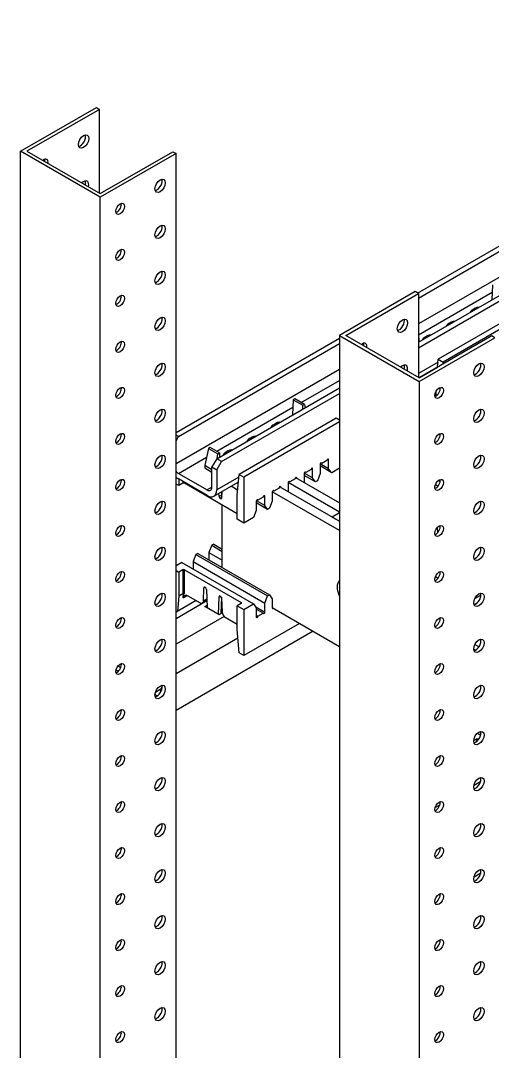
# Model space of a CAD drawing. Header units: millimetres. Extents: x -116965 to 323937, y 291661 to 566926.
# Drawn here: x -24985.9 to -24866.4, y 303472.7 to 303734 of the extents above; entities that cross this region are included whole.
import ezdxf

# ---------------------------------------------------------------- set-up
doc = ezdxf.new("R2010")
doc.units = ezdxf.units.MM
doc.layers.add('ALPHA', color=255, linetype='Continuous')

msp = doc.modelspace()

# ---------------------------------------------------------------- linework, layer by layer
at = {"layer": 'ALPHA'}
for p, q in [((-24885.308149, 303664.963894), (-24765.706088, 303734.016177)), ((-24885.106118, 303663.680828), (-24764.493905, 303733.316323)), ((-24885.106118, 303652.483161), (-24754.79644, 303727.717489)), ((-24763.281722, 303727.484204), (-24885.106118, 303657.148856)), ((-24885.106118, 303651.083453), (-24753.584257, 303727.017635)), ((-24985.919342, 303700.889744), (-24966.726444, 303711.970769)), ((-24965.918322, 303711.5042), (-24984.303098, 303700.889744)), ((-24966.726444, 303711.970769), (-24965.918322, 303711.5042)), ((-24965.918322, 303690.275289), (-24965.918322, 303711.5042)), ((-24985.919342, 303234.320269), (-24985.919342, 303700.889744)), ((-24965.716292, 303689.225507), (-24985.919342, 303700.889744)), ((-24984.303098, 303700.889744), (-24965.716292, 303690.158646)), ((-24965.716292, 303690.158646), (-24947.331515, 303700.773102)), ((-24946.523393, 303700.306532), (-24965.716292, 303689.225507)), ((-24947.331515, 303700.773102), (-24946.523393, 303700.306532)), ((-24946.523393, 303233.737057), (-24946.523393, 303700.306532)), ((-24965.716292, 303222.656032), (-24965.716292, 303689.225507)), ((-24866.317281, 303667.063457), (-24866.464212, 303663.246071)), ((-24885.914241, 303665.313822), (-24905.107139, 303654.232797)), ((-24903.490895, 303654.232797), (-24885.106118, 303664.847252)), ((-24885.106118, 303664.847252), (-24885.914241, 303665.313822)), ((-24885.106118, 303654.349439), (-24866.390747, 303665.154764)), ((-24885.106118, 303664.847252), (-24885.106118, 303643.618341)), ((-24855.407634, 303662.397762), (-24880.055356, 303648.167393)), ((-24854.195451, 303661.697908), (-24878.843173, 303647.467539)), ((-24870.721546, 303661.091368), (-24871.327638, 303660.741441)), ((-24876.782462, 303657.592097), (-24877.388553, 303657.24217)), ((-24946.523393, 303629.621257), (-24905.107139, 303653.532942)), ((-24905.107139, 303654.232797), (-24884.904088, 303642.56856)), ((-24905.107139, 303654.232797), (-24905.107139, 303187.663322)), ((-24884.904088, 303643.501699), (-24903.490895, 303654.232797)), ((-24885.022386, 303653.601242), (-24885.106118, 303653.649585)), ((-24885.106118, 303653.552899), (-24885.022386, 303653.601242)), ((-24885.022386, 303653.601242), (-24884.973085, 303652.559968)), ((-24866.519312, 303654.116154), (-24884.904088, 303643.501699)), ((-24884.904088, 303642.56856), (-24865.71119, 303653.649585)), ((-24882.843377, 303654.092826), (-24883.449468, 303653.742899)), ((-24865.71119, 303653.649585), (-24866.519312, 303654.116154)), ((-24945.917302, 303628.571475), (-24905.107139, 303652.133234)), ((-24880.245181, 303646.19152), (-24880.055356, 303648.167393)), ((-24880.055356, 303648.167393), (-24878.843173, 303647.467539)), ((-24905.107139, 303645.601261), (-24946.523393, 303621.689576)), ((-24880.12654, 303647.426441), (-24885.106118, 303644.55148)), ((-24884.910035, 303643.505132), (-24880.244483, 303646.19879)), ((-24878.843173, 303647.467539), (-24878.843173, 303647.00097)), ((-24914.804603, 303637.203011), (-24905.107139, 303642.801844)), ((-24884.5541, 303643.710632), (-24884.553784, 303643.703947)), ((-24884.407834, 303643.795078), (-24884.40805, 303643.788087)), ((-24882.075661, 303645.134692), (-24882.081608, 303645.138125)), ((-24936.219837, 303622.972642), (-24905.107139, 303640.935567)), ((-24884.904088, 303642.56856), (-24884.904088, 303175.999085)), ((-24880.564473, 303638.920307), (-24880.564473, 303640.197237)), ((-24935.007654, 303622.272788), (-24905.107139, 303639.535858)), ((-24916.824908, 303637.902865), (-24916.97184, 303634.085478)), ((-24916.420847, 303638.13615), (-24916.824908, 303637.902865)), ((-24916.824908, 303637.902865), (-24914.400542, 303636.503157)), ((-24913.996481, 303636.736441), (-24916.420847, 303638.13615)), ((-24936.219837, 303624.83892), (-24916.898374, 303635.994172)), ((-24914.400542, 303636.503157), (-24913.996481, 303636.736441)), ((-24914.366871, 303635.589458), (-24914.400542, 303636.503157)), ((-24913.996481, 303636.736441), (-24913.776195, 303635.930485)), ((-24905.915261, 303633.23717), (-24930.562983, 303619.006801)), ((-24905.107139, 303632.304031), (-24929.3508, 303618.306947)), ((-24905.107139, 303632.770601), (-24905.915261, 303633.23717)), ((-24905.107139, 303633.003885), (-24905.309169, 303632.887243)), ((-24921.229173, 303631.930776), (-24921.835265, 303631.580849)), ((-24945.917302, 303628.571475), (-24946.523393, 303628.921403)), ((-24946.523393, 303627.521694), (-24945.917302, 303628.571475)), ((-24927.290089, 303628.431505), (-24927.89618, 303628.081578)), ((-24938.317423, 303625.583392), (-24939.24347, 303621.31238)), ((-24937.913362, 303625.816676), (-24938.317423, 303625.583392)), ((-24938.317423, 303625.583392), (-24935.934074, 303624.207365)), ((-24935.530013, 303624.44065), (-24937.913362, 303625.816676)), ((-24935.934074, 303624.207365), (-24935.530013, 303624.44065)), ((-24935.530013, 303624.44065), (-24935.480713, 303623.399376)), ((-24933.351004, 303624.932234), (-24933.957096, 303624.582306)), ((-24945.917302, 303619.240086), (-24938.802092, 303623.348054)), ((-24936.219837, 303622.972642), (-24937.43202, 303620.873079)), ((-24935.007654, 303622.272788), (-24936.219837, 303622.972642)), ((-24936.219837, 303620.173225), (-24935.007654, 303622.272788)), ((-24936.096128, 303623.044065), (-24935.934074, 303624.207365)), ((-24909.612419, 303621.771225), (-24909.81445, 303621.887868)), ((-24908.279018, 303622.541065), (-24909.612419, 303621.771225)), ((-24907.874957, 303622.77435), (-24908.076987, 303622.890992)), ((-24907.874957, 303620.441502), (-24907.874957, 303622.77435)), ((-24945.917302, 303619.240086), (-24938.644203, 303615.040961)), ((-24939.24347, 303621.31238), (-24939.264782, 303620.62483)), ((-24939.264782, 303620.62483), (-24937.43202, 303619.566685)), ((-24939.24347, 303621.31238), (-24937.43202, 303620.266539)), ((-24937.43202, 303620.873079), (-24936.219837, 303620.173225)), ((-24937.43202, 303615.740815), (-24937.43202, 303620.873079)), ((-24936.219837, 303620.173225), (-24936.219837, 303615.040961)), ((-24914.05709, 303619.205093), (-24914.05709, 303616.942231)), ((-24911.915567, 303618.108655), (-24914.03249, 303619.330861)), ((-24913.653029, 303619.438378), (-24913.85506, 303619.55502)), ((-24912.319628, 303620.208218), (-24913.653029, 303619.438378)), ((-24911.915567, 303620.441502), (-24912.117598, 303620.558145)), ((-24911.915567, 303618.108655), (-24911.915567, 303620.441502)), ((-24910.01648, 303619.205093), (-24910.716334, 303617.401324)), ((-24910.01648, 303621.537941), (-24910.01648, 303619.205093)), ((-24907.233424, 303619.528826), (-24910.01648, 303621.135624)), ((-24907.201317, 303619.499047), (-24910.01648, 303621.124382)), ((-24907.874957, 303620.441502), (-24909.99188, 303621.663708)), ((-24907.233424, 303619.528826), (-24907.874957, 303620.441502)), ((-24907.05846, 303619.513198), (-24905.107139, 303620.639794)), ((-24945.812246, 303616.14673), (-24946.523393, 303616.557311)), ((-24938.644203, 303613.641252), (-24945.917302, 303617.840378)), ((-24945.812246, 303617.779724), (-24945.812246, 303616.14673)), ((-24944.802093, 303616.729942), (-24945.812246, 303616.14673)), ((-24944.802093, 303617.196512), (-24944.802093, 303616.729942)), ((-24944.398032, 303616.729942), (-24944.398032, 303616.963227)), ((-24931.0721, 303609.036212), (-24944.398032, 303616.729942)), ((-24936.929918, 303613.471439), (-24930.75211, 303617.038198)), ((-24930.634168, 303618.265849), (-24936.219837, 303615.040961)), ((-24931.072605, 303613.702198), (-24930.562983, 303619.006801)), ((-24930.562983, 303619.006801), (-24929.3508, 303618.306947)), ((-24929.3508, 303618.306947), (-24929.3508, 303606.64271)), ((-24918.097701, 303616.872246), (-24918.097701, 303614.609384)), ((-24905.107139, 303609.442127), (-24918.09051, 303616.93808)), ((-24917.69364, 303617.105531), (-24917.89567, 303617.222173)), ((-24916.360238, 303617.87537), (-24917.69364, 303617.105531)), ((-24916.211627, 303618.186153), (-24905.107139, 303611.774974)), ((-24915.956177, 303618.108655), (-24916.158208, 303618.225297)), ((-24915.956177, 303618.03867), (-24915.956177, 303618.108655)), ((-24911.215713, 303617.113008), (-24914.05709, 303618.753478)), ((-24911.215713, 303617.113008), (-24911.915567, 303618.108655)), ((-24910.716334, 303617.401324), (-24911.215713, 303617.113008)), ((-24880.067316, 303617.435745), (-24879.591675, 303617.161134)), ((-24937.43202, 303615.740815), (-24938.644203, 303615.040961)), ((-24935.629823, 303613.397612), (-24935.667819, 303614.200112)), ((-24935.061727, 303614.550039), (-24935.023732, 303613.747539)), ((-24935.041721, 303614.12749), (-24934.932999, 303614.06472)), ((-24934.915462, 303614.634486), (-24934.965116, 303613.021269)), ((-24930.951877, 303615.032204), (-24932.589235, 303615.977533)), ((-24930.944416, 303615.036512), (-24930.951877, 303615.032204)), ((-24922.138311, 303614.539399), (-24922.138311, 303612.206551)), ((-24905.107139, 303604.776432), (-24922.131121, 303614.605233)), ((-24921.73425, 303614.772683), (-24921.93628, 303614.889326)), ((-24920.400848, 303615.542523), (-24921.73425, 303614.772683)), ((-24920.252237, 303615.853306), (-24905.107139, 303607.10928)), ((-24919.996787, 303615.775808), (-24920.198818, 303615.89245)), ((-24919.996787, 303615.705822), (-24919.996787, 303615.775808)), ((-24880.799859, 303616.403939), (-24880.118974, 303616.01083)), ((-24935.023732, 303613.747539), (-24935.629823, 303613.397612)), ((-24935.327255, 303612.892635), (-24934.962595, 303613.103172)), ((-24935.267977, 303612.858411), (-24935.327255, 303612.892635)), ((-24934.96474, 303613.033485), (-24935.267977, 303612.858411)), ((-24931.0721, 303613.701906), (-24931.072605, 303613.702198)), ((-24931.0721, 303607.636503), (-24931.0721, 303613.701906)), ((-24926.178921, 303612.206551), (-24926.178921, 303609.873704)), ((-24923.337543, 303610.114465), (-24926.178921, 303611.754936)), ((-24924.037398, 303611.110113), (-24926.15432, 303612.332319)), ((-24925.77486, 303612.439836), (-24925.97689, 303612.556478)), ((-24924.441459, 303613.209676), (-24925.77486, 303612.439836)), ((-24924.037398, 303613.44296), (-24924.239428, 303613.559603)), ((-24924.037398, 303611.110113), (-24924.037398, 303613.44296)), ((-24922.138311, 303612.206551), (-24922.838165, 303610.402782)), ((-24934.805624, 303595.383432), (-24934.805624, 303611.191763)), ((-24926.178921, 303609.873704), (-24926.878775, 303608.069934)), ((-24923.337543, 303610.114465), (-24924.037398, 303611.110113)), ((-24922.838165, 303610.402782), (-24923.337543, 303610.114465)), ((-24905.107139, 303609.208842), (-24906.925413, 303608.159061)), ((-24929.3508, 303606.64271), (-24931.0721, 303607.636503)), ((-24926.878775, 303608.069934), (-24929.3508, 303606.64271)), ((-24906.925413, 303608.159061), (-24905.107139, 303607.10928)), ((-24880.173896, 303604.280906), (-24880.285144, 303605.567335)), ((-24937.479679, 303601.016361), (-24938.179533, 303599.212591)), ((-24936.980301, 303601.304677), (-24937.479679, 303601.016361)), ((-24937.479679, 303601.016361), (-24934.805624, 303599.472494)), ((-24936.980301, 303601.304677), (-24934.805624, 303600.049127)), ((-24941.520289, 303598.683513), (-24942.220143, 303596.879744)), ((-24941.020911, 303598.97183), (-24941.520289, 303598.683513)), ((-24941.520289, 303598.683513), (-24923.337543, 303588.1857)), ((-24941.020911, 303598.97183), (-24922.838165, 303588.474016)), ((-24938.179533, 303599.212591), (-24934.805624, 303597.264664)), ((-24938.179533, 303599.212591), (-24938.179533, 303597.331359)), ((-24945.061521, 303596.638982), (-24946.523393, 303595.79497)), ((-24945.061521, 303596.638982), (-24926.878775, 303586.141169)), ((-24942.220143, 303596.879744), (-24924.037398, 303586.381931)), ((-24942.220143, 303596.879744), (-24942.220143, 303594.998512)), ((-24946.523393, 303594.628546), (-24945.812246, 303594.217965)), ((-24944.802093, 303594.801177), (-24945.812246, 303594.217965)), ((-24945.812246, 303594.217965), (-24945.812246, 303588.152562)), ((-24944.802093, 303594.801177), (-24944.802093, 303588.735774)), ((-24944.398032, 303594.801177), (-24930.061947, 303586.524234)), ((-24944.398032, 303588.735774), (-24944.398032, 303594.801177)), ((-24880.799859, 303593.075465), (-24880.118974, 303592.682356)), ((-24880.799859, 303593.075465), (-24880.118974, 303592.682356)), ((-24945.81174, 303588.15227), (-24946.187834, 303584.23755)), ((-24944.802093, 303588.735774), (-24945.812246, 303588.152562)), ((-24945.812246, 303588.152562), (-24945.81174, 303588.15227)), ((-24944.787306, 303588.743727), (-24945.81174, 303588.15227)), ((-24944.713645, 303587.664594), (-24944.606097, 303588.784052)), ((-24944.713645, 303587.664594), (-24943.63481, 303588.28746)), ((-24943.508103, 303588.221973), (-24940.406146, 303586.431057)), ((-24939.598516, 303586.865345), (-24939.494864, 303590.232908)), ((-24939.494864, 303590.232908), (-24939.202579, 303590.401659)), ((-24939.192002, 303590.395766), (-24939.132724, 303590.361542)), ((-24938.830156, 303589.856564), (-24938.607766, 303585.159477)), ((-24935.762928, 303583.517009), (-24935.624027, 303587.998164)), ((-24935.624027, 303587.998164), (-24935.331818, 303588.166871)), ((-24935.321169, 303588.160939), (-24935.267977, 303588.130229)), ((-24935.032897, 303587.865407), (-24935.162274, 303583.691536)), ((-24924.037398, 303586.381931), (-24923.337543, 303588.1857)), ((-24923.337543, 303588.1857), (-24922.838165, 303588.474016)), ((-24922.838165, 303588.474016), (-24922.138311, 303587.478369)), ((-24870.786898, 303587.498959), (-24869.246724, 303588.388179)), ((-24869.294434, 303588.765652), (-24869.401044, 303588.827203)), ((-24946.523393, 303582.49774), (-24938.695715, 303587.017052)), ((-24941.397357, 303587.003333), (-24946.523393, 303584.043815)), ((-24938.696407, 303587.031657), (-24939.834717, 303586.374453)), ((-24938.712745, 303587.376745), (-24939.598516, 303586.865345)), ((-24939.250295, 303585.530441), (-24938.641959, 303585.881665)), ((-24935.613746, 303583.430879), (-24939.250295, 303585.530441)), ((-24934.893089, 303585.194421), (-24935.111775, 303585.320679)), ((-24934.904779, 303585.587689), (-24935.100005, 303585.700403)), ((-24934.965116, 303587.617657), (-24934.861463, 303584.130406)), ((-24930.061947, 303586.29095), (-24931.0721, 303585.707738)), ((-24931.0721, 303585.707738), (-24929.3508, 303584.713945)), ((-24931.0721, 303579.642335), (-24931.0721, 303585.707738)), ((-24930.061947, 303586.524234), (-24930.061947, 303586.29095)), ((-24929.3508, 303584.713945), (-24926.878775, 303586.141169)), ((-24926.878775, 303586.141169), (-24926.178921, 303585.145522)), ((-24926.344508, 303585.381094), (-24924.037398, 303584.049083)), ((-24924.037398, 303584.049083), (-24924.037398, 303586.381931)), ((-24922.138311, 303587.478369), (-24922.138311, 303585.145522)), ((-24922.138311, 303585.215507), (-24905.107139, 303575.382555)), ((-24871.00129, 303585.975472), (-24870.054846, 303586.521902)), ((-24934.346648, 303582.996014), (-24946.523393, 303575.965767)), ((-24934.829684, 303583.883557), (-24935.613746, 303583.430879)), ((-24934.836295, 303583.915156), (-24935.149733, 303584.09612)), ((-24934.053834, 303582.763548), (-24931.0721, 303581.042043)), ((-24929.3508, 303584.713945), (-24929.3508, 303573.049708)), ((-24926.178921, 303585.145522), (-24926.178921, 303582.812674)), ((-24924.441459, 303583.815799), (-24926.178921, 303584.818923)), ((-24926.178921, 303583.279244), (-24925.77486, 303583.045959)), ((-24925.77486, 303583.045959), (-24924.441459, 303583.815799)), ((-24915.208664, 303581.214674), (-24929.3508, 303573.049708)), ((-24911.774146, 303579.231754), (-24946.523393, 303559.169266)), ((-24946.523393, 303568.500656), (-24930.889633, 303577.526811)), ((-24931.0721, 303579.642918), (-24931.072605, 303579.642626)), ((-24930.562983, 303573.749562), (-24931.072605, 303579.642626)), ((-24931.072605, 303579.642626), (-24931.0721, 303579.642335)), ((-24870.775876, 303575.857163), (-24869.737877, 303575.257874)), ((-24929.3508, 303573.049708), (-24930.562983, 303573.749562)), ((-24870.665161, 303574.393534), (-24871.060774, 303574.621941)), ((-24961.208002, 303570.446846), (-24960.527117, 303570.053736)), ((-24961.655478, 303569.305488), (-24961.741235, 303569.255977)), ((-24961.220569, 303569.054393), (-24961.726733, 303569.346627)), ((-24951.739258, 303563.832953), (-24950.786237, 303564.38318)), ((-24950.279703, 303564.090732), (-24950.786237, 303564.38318)), ((-24951.274727, 303562.845589), (-24951.873585, 303563.19134)), ((-24870.454866, 303551.876785), (-24871.061413, 303551.526595)), ((-24870.454866, 303551.876785), (-24870.454866, 303551.186457)), ((-24870.148018, 303553.387651), (-24869.307923, 303552.902622)), ((-24870.050805, 303551.533477), (-24870.050805, 303551.876785)), ((-24870.050805, 303551.876785), (-24869.855625, 303551.764098)), ((-24871.00129, 303540.251663), (-24869.310432, 303541.22788)), ((-24880.866705, 303534.555863), (-24879.648067, 303535.259444)), ((-24869.310432, 303517.899407), (-24871.00129, 303516.92319))]:
    msp.add_line(p, q, dxfattribs=at)
for centre, major_axis, start_param, end_param in [((-24969.958932, 303703.339234), (0.928571, 1.608333), 2.3561944902, 8.6393797974), ((-24970.767054, 303703.805803), (0.928571, 1.608333), 3.5917893435, 5.8329886172), ((-24980.060458, 303697.507115), (0.771429, 1.336153), 5.2636745788, 7.3026960355), ((-24980.86858, 303697.973685), (0.771429, 1.336153), 5.2636745788, 5.7318997087), ((-24969.958932, 303691.674997), (0.928571, 1.608333), 5.1625856703, 7.403784944), ((-24970.767054, 303692.141566), (0.928571, 1.608333), 5.1625856703, 5.8329886172), ((-24950.564003, 303692.141566), (0.928571, 1.608333), 2.3561944902, 8.6393797974), ((-24951.372125, 303692.608136), (0.928571, 1.608333), 3.926990817, 5.8329886172), ((-24951.372125, 303692.608136), (0.928571, 1.608333), 3.5917893435, 3.926990817), ((-24960.665529, 303686.309448), (0.771429, 1.336153), 2.3561944902, 8.6393797974), ((-24961.473651, 303686.776017), (0.771429, 1.336153), 3.926990817, 5.7318997087), ((-24961.473651, 303686.776017), (0.771429, 1.336153), 3.692878252, 3.926990817), ((-24950.564003, 303680.47733), (0.928571, 1.608333), 2.3561944902, 8.6393797974), ((-24951.372125, 303680.943899), (0.928571, 1.608333), 3.926990817, 5.8329886172), ((-24951.372125, 303680.943899), (0.928571, 1.608333), 3.5917893435, 3.926990817), ((-24960.665529, 303674.645211), (0.771429, 1.336153), 2.3561944902, 8.6393797974), ((-24961.473651, 303675.111781), (0.771429, 1.336153), 3.926990817, 5.7318997087), ((-24961.473651, 303675.111781), (0.771429, 1.336153), 3.692878252, 3.926990817), ((-24950.564003, 303668.813093), (0.928571, 1.608333), 2.3561944902, 8.6393797974), ((-24951.372125, 303669.279662), (0.928571, 1.608333), 3.926990817, 5.8329886172), ((-24951.372125, 303669.279662), (0.928571, 1.608333), 3.5917893435, 3.926990817), ((-24960.665529, 303662.980974), (0.771429, 1.336153), 2.3561944902, 8.6393797974), ((-24961.473651, 303663.447544), (0.771429, 1.336153), 3.926990817, 5.7318997087), ((-24961.473651, 303663.447544), (0.771429, 1.336153), 3.692878252, 3.926990817), ((-24869.549769, 303660.414842), (-1.657143, 0), 4.8150711722, 6.1805031154), ((-24950.564003, 303657.148856), (0.928571, 1.608333), 2.3561944902, 8.6393797974), ((-24951.372125, 303657.615425), (0.928571, 1.608333), 3.926990817, 5.8329886172), ((-24889.146729, 303656.682286), (0.928571, 1.608333), 2.3561944902, 8.6393797974), ((-24889.954851, 303657.148856), (0.928571, 1.608333), 3.5917893435, 5.8329886172), ((-24869.549769, 303659.714988), (-2.514286, 0), 5.4977871438, 6.048268686), ((-24951.372125, 303657.615425), (0.928571, 1.608333), 3.5917893435, 3.926990817), ((-24875.610685, 303656.215717), (-2.514286, 0), 5.4977871438, 6.048268686), ((-24875.610685, 303656.915571), (-1.657143, 0), 4.8150711722, 6.1805031154), ((-24881.6716, 303652.716446), (-2.514286, 0), 5.4977871438, 6.048268686), ((-24881.6716, 303653.4163), (-1.657143, 0), 4.8150711722, 6.1805031154), ((-24960.665529, 303651.316737), (0.771429, 1.336153), 2.3561944902, 8.6393797974), ((-24961.473651, 303651.783307), (0.771429, 1.336153), 3.692878252, 3.926990817), ((-24961.473651, 303651.783307), (0.771429, 1.336153), 3.926990817, 5.7318997087), ((-24899.248254, 303650.850168), (0.771429, 1.336153), 0.7853981634, 1.0195107284), ((-24899.248254, 303650.850168), (0.771429, 1.336153), 5.2636745788, 7.0685834706), ((-24900.056376, 303651.316737), (0.771429, 1.336153), 5.2636745788, 5.7318997087), ((-24950.564003, 303645.484619), (0.928571, 1.608333), 2.3561944902, 8.6393797974), ((-24951.372125, 303645.951188), (0.928571, 1.608333), 3.926990817, 5.8329886172), ((-24889.146729, 303645.018049), (0.928571, 1.608333), 0.7853981634, 1.1205996369), ((-24889.146729, 303645.018049), (0.928571, 1.608333), 5.1625856703, 7.0685834706), ((-24889.954851, 303645.484619), (0.928571, 1.608333), 5.1625856703, 5.8329886172), ((-24869.7518, 303645.484619), (0.928571, 1.608333), 2.3561944902, 8.6393797974), ((-24870.559922, 303645.951188), (0.928571, 1.608333), 3.5917893435, 5.8329886172), ((-24951.372125, 303645.951188), (0.928571, 1.608333), 3.5917893435, 3.926990817), ((-24960.665529, 303639.6525), (0.771429, 1.336153), 2.3561944902, 8.6393797974), ((-24961.473651, 303640.11907), (0.771429, 1.336153), 3.926990817, 5.7318997087), ((-24879.853325, 303639.6525), (0.771429, 1.336153), 2.3561944902, 8.6393797974), ((-24880.661447, 303640.11907), (0.771429, 1.336153), 3.692878252, 5.7318997087), ((-24961.473651, 303640.11907), (0.771429, 1.336153), 3.692878252, 3.926990817), ((-24950.564003, 303633.820382), (0.928571, 1.608333), 2.3561944902, 8.6393797974), ((-24951.372125, 303634.286952), (0.928571, 1.608333), 3.926990817, 5.8329886172), ((-24869.7518, 303633.820382), (0.928571, 1.608333), 2.3561944902, 8.6393797974), ((-24870.559922, 303634.286952), (0.928571, 1.608333), 3.5917893435, 5.8329886172), ((-24951.372125, 303634.286952), (0.928571, 1.608333), 3.5917893435, 3.926990817), ((-24920.057397, 303630.554396), (-2.514286, 0), 5.4977871438, 6.048268686), ((-24920.057397, 303631.25425), (-1.657143, 0), 4.8150711722, 6.1805031154), ((-24960.665529, 303627.988264), (0.771429, 1.336153), 2.3561944902, 8.6393797974), ((-24961.473651, 303628.454833), (0.771429, 1.336153), 3.692878252, 3.926990817), ((-24961.473651, 303628.454833), (0.771429, 1.336153), 3.926990817, 5.7318997087), ((-24926.118312, 303627.055125), (-2.514286, 0), 5.4977871438, 6.048268686), ((-24926.118312, 303627.754979), (-1.657143, 0), 4.8150711722, 6.1805031154), ((-24879.853325, 303627.988264), (0.771429, 1.336153), 2.3561944902, 8.6393797974), ((-24880.661447, 303628.454833), (0.771429, 1.336153), 3.692878252, 5.7318997087), ((-24932.179227, 303623.555854), (-2.514286, 0), 5.4977871438, 6.048268686), ((-24932.179227, 303624.255708), (-1.657143, 0), 4.8150711722, 6.1805031154), ((-24950.564003, 303622.156145), (0.928571, 1.608333), 2.3561944902, 8.6393797974), ((-24951.372125, 303622.622715), (0.928571, 1.608333), 3.926990817, 5.8329886172), ((-24909.81445, 303621.654583), (0.142857, 0.247436), 5.4977871438, 8.6393797974), ((-24908.076987, 303622.657707), (0.142857, 0.247436), 5.4977871438, 8.6393797974), ((-24869.7518, 303622.156145), (0.928571, 1.608333), 2.3561944902, 8.6393797974), ((-24870.559922, 303622.622715), (0.928571, 1.608333), 3.5917893435, 5.8329886172), ((-24951.372125, 303622.622715), (0.928571, 1.608333), 3.5917893435, 3.926990817), ((-24945.917302, 303620.639794), (-0.857143, 1.484615), 1.8325957146, 2.3561944902), ((-24913.85506, 303619.321736), (0.142857, 0.247436), 5.4977871438, 8.6393797974), ((-24912.117598, 303620.32486), (0.142857, 0.247436), 5.4977871438, 8.6393797974), ((-24907.05846, 303619.746483), (0.142857, 0.247436), 2.8797932658, 3.926990817), ((-24960.665529, 303616.324027), (0.771429, 1.336153), 2.3561944902, 8.6393797974), ((-24961.473651, 303616.790596), (0.771429, 1.336153), 3.926990817, 5.7318997087), ((-24945.917302, 303620.639794), (-1.714286, 2.96923), 2.1035142351, 2.3561944902), ((-24944.600063, 303616.6133), (-0.285714, 0), 3.926990817, 5.4977871438), ((-24917.89567, 303616.988888), (0.142857, 0.247436), 5.4977871438, 8.6393797974), ((-24916.158208, 303617.992013), (0.142857, 0.247436), 5.4977871438, 8.6393797974), ((-24879.853325, 303616.324027), (0.771429, 1.336153), 2.3561944902, 8.6393797974), ((-24880.661447, 303616.790596), (0.771429, 1.336153), 3.692878252, 5.7318997087), ((-24961.473651, 303616.790596), (0.771429, 1.336153), 3.692878252, 3.926990817), ((-24938.644203, 303616.440669), (-0.857143, 1.484615), 2.3561944902, 3.926990817), ((-24938.644203, 303616.440669), (-1.714286, 2.96923), 2.3561944902, 3.926990817), ((-24930.951877, 303616.431912), (-0.857143, 1.484615), 2.3561944902, 2.3617043931), ((-24921.93628, 303614.656041), (0.142857, 0.247436), 5.4977871438, 8.6393797974), ((-24920.198818, 303615.659165), (0.142857, 0.247436), 5.4977871438, 8.6393797974), ((-24950.564003, 303610.491908), (0.928571, 1.608333), 2.3561944902, 8.6393797974), ((-24951.372125, 303610.958478), (0.928571, 1.608333), 3.926990817, 5.8329886172), ((-24935.327255, 303613.242562), (-0.214286, 0.371154), 0.8415466072, 2.3561944902), ((-24935.267977, 303613.208338), (-0.214286, 0.371154), 2.3561944902, 3.8920842319), ((-24934.721164, 303613.592489), (-0.214286, 0.371154), 0.8415466072, 1.4978383998), ((-24925.97689, 303612.323194), (0.142857, 0.247436), 5.4977871438, 8.6393797974), ((-24924.239428, 303613.326318), (0.142857, 0.247436), 5.4977871438, 8.6393797974), ((-24869.7518, 303610.491908), (0.928571, 1.608333), 2.3561944902, 8.6393797974), ((-24870.559922, 303610.958478), (0.928571, 1.608333), 3.5917893435, 5.8329886172), ((-24951.372125, 303610.958478), (0.928571, 1.608333), 3.5917893435, 3.926990817), ((-24960.665529, 303604.65979), (0.771429, 1.336153), 2.3561944902, 8.6393797974), ((-24879.853325, 303604.65979), (0.771429, 1.336153), 2.3561944902, 8.6393797974), ((-24961.473651, 303605.126359), (0.771429, 1.336153), 3.692878252, 3.926990817), ((-24961.473651, 303605.126359), (0.771429, 1.336153), 3.926990817, 5.7318997087), ((-24880.661447, 303605.126359), (0.771429, 1.336153), 3.692878252, 5.7318997087), ((-24950.564003, 303598.827671), (0.928571, 1.608333), 2.3561944902, 8.6393797974), ((-24951.372125, 303599.294241), (0.928571, 1.608333), 3.926990817, 5.8329886172), ((-24869.7518, 303598.827671), (0.928571, 1.608333), 2.3561944902, 8.6393797974), ((-24870.559922, 303599.294241), (0.928571, 1.608333), 3.5917893435, 5.8329886172), ((-24951.372125, 303599.294241), (0.928571, 1.608333), 3.5917893435, 3.926990817), ((-24960.665529, 303592.995553), (0.771429, 1.336153), 2.3561944902, 8.6393797974), ((-24961.473651, 303593.462122), (0.771429, 1.336153), 3.926990817, 5.7318997087), ((-24944.600063, 303594.684535), (-0.285714, 0), 3.926990817, 5.4977871438), ((-24879.853325, 303592.995553), (0.771429, 1.336153), 2.3561944902, 8.6393797974), ((-24880.661447, 303593.462122), (0.771429, 1.336153), 3.692878252, 5.7318997087), ((-24961.473651, 303593.462122), (0.771429, 1.336153), 3.692878252, 3.926990817), ((-24939.192002, 303590.045839), (-0.214286, 0.371154), 5.4977871438, 7.0336768855), ((-24902.884803, 303588.796428), (-2, 3.464102), 0.1184518189, 1.4523445079), ((-24950.564003, 303587.163435), (0.928571, 1.608333), 2.3561944902, 8.6393797974), ((-24951.372125, 303587.630004), (0.928571, 1.608333), 3.926990817, 5.8329886172), ((-24944.600063, 303588.619131), (-0.285714, 0), 5.427038432, 5.4977871438), ((-24944.600063, 303588.619131), (-0.285714, 0), 3.926990817, 5.427038432), ((-24943.508103, 303586.822264), (-0.857143, 1.484615), 5.4977871438, 6.9638637155), ((-24939.132724, 303590.011615), (-0.214286, 0.371154), 3.9831392608, 5.4977871438), ((-24935.321169, 303587.811012), (-0.214286, 0.371154), 5.4977871438, 7.0334352906), ((-24935.267977, 303587.780302), (-0.214286, 0.371154), 3.961897402, 5.4977871438), ((-24869.7518, 303587.163435), (0.928571, 1.608333), 2.3561944902, 8.6393797974), ((-24870.559922, 303587.630004), (0.928571, 1.608333), 3.5917893435, 5.8329886172), ((-24951.372125, 303587.630004), (0.928571, 1.608333), 3.5917893435, 3.926990817), ((-24940.406146, 303587.364196), (-0.571429, 0.989743), 2.3561944902, 3.8920842319), ((-24930.263978, 303586.407592), (-0.285714, 0), 2.3561944902, 3.926990817), ((-24960.665529, 303581.331316), (0.771429, 1.336153), 2.3561944902, 8.6393797974), ((-24961.473651, 303581.797886), (0.771429, 1.336153), 3.926990817, 5.7318997087), ((-24934.053834, 303583.696687), (-0.571429, 0.989743), 0.8203047484, 2.3561944902), ((-24925.97689, 303582.929317), (0.142857, 0.247436), 2.3561944902, 5.4977871438), ((-24924.239428, 303583.932441), (0.142857, 0.247436), 2.3561944902, 5.4977871438), ((-24921.93628, 303585.262164), (0.142857, 0.247436), 2.3561944902, 4.1945832121), ((-24879.853325, 303581.331316), (0.771429, 1.336153), 2.3561944902, 8.6393797974), ((-24880.661447, 303581.797886), (0.771429, 1.336153), 3.692878252, 5.7318997087), ((-24961.473651, 303581.797886), (0.771429, 1.336153), 3.692878252, 3.926990817), ((-24950.564003, 303575.499198), (0.928571, 1.608333), 2.3561944902, 8.6393797974), ((-24869.7518, 303575.499198), (0.928571, 1.608333), 2.3561944902, 8.6393797974), ((-24951.372125, 303575.965767), (0.928571, 1.608333), 3.926990817, 5.8329886172), ((-24870.559922, 303575.965767), (0.928571, 1.608333), 3.5917893435, 5.8329886172), ((-24951.372125, 303575.965767), (0.928571, 1.608333), 3.5917893435, 3.926990817), ((-24960.665529, 303569.667079), (0.771429, 1.336153), 2.3561944902, 8.6393797974), ((-24961.473651, 303570.133649), (0.771429, 1.336153), 3.926990817, 5.7318997087), ((-24879.853325, 303569.667079), (0.771429, 1.336153), 2.3561944902, 8.6393797974), ((-24880.661447, 303570.133649), (0.771429, 1.336153), 3.692878252, 5.7318997087), ((-24961.473651, 303570.133649), (0.771429, 1.336153), 3.692878252, 3.926990817), ((-24950.564003, 303563.834961), (0.928571, 1.608333), 2.3561944902, 8.6393797974), ((-24951.372125, 303564.30153), (0.928571, 1.608333), 3.926990817, 5.8329886172), ((-24950.786237, 303566.039502), (1.014286, 1.756794), 3.926990817, 4.4585586519), ((-24869.7518, 303563.834961), (0.928571, 1.608333), 2.3561944902, 8.6393797974), ((-24870.559922, 303564.30153), (0.928571, 1.608333), 3.5917893435, 5.8329886172), ((-24951.372125, 303564.30153), (0.928571, 1.608333), 3.5917893435, 3.926990817), ((-24960.665529, 303558.002842), (0.771429, 1.336153), 2.3561944902, 8.6393797974), ((-24961.473651, 303558.469412), (0.771429, 1.336153), 3.926990817, 5.7318997087), ((-24879.853325, 303558.002842), (0.771429, 1.336153), 2.3561944902, 8.6393797974), ((-24880.661447, 303558.469412), (0.771429, 1.336153), 3.692878252, 5.7318997087), ((-24961.473651, 303558.469412), (0.771429, 1.336153), 3.692878252, 3.926990817), ((-24950.564003, 303552.170724), (0.928571, 1.608333), 2.3561944902, 8.6393797974), ((-24951.372125, 303552.637293), (0.928571, 1.608333), 3.926990817, 5.8329886172), ((-24869.7518, 303552.170724), (0.928571, 1.608333), 2.3561944902, 8.6393797974), ((-24870.559922, 303552.637293), (0.928571, 1.608333), 3.5917893435, 5.8329886172), ((-24870.252835, 303551.760143), (-0.285714, 0), 3.926990817, 5.4977871438), ((-24951.372125, 303552.637293), (0.928571, 1.608333), 3.5917893435, 3.926990817), ((-24960.665529, 303546.338606), (0.771429, 1.336153), 2.3561944902, 8.6393797974), ((-24961.473651, 303546.805175), (0.771429, 1.336153), 3.926990817, 5.7318997087), ((-24879.853325, 303546.338606), (0.771429, 1.336153), 2.3561944902, 8.6393797974), ((-24880.661447, 303546.805175), (0.771429, 1.336153), 3.692878252, 5.7318997087), ((-24961.473651, 303546.805175), (0.771429, 1.336153), 3.692878252, 3.926990817), ((-24950.564003, 303540.506487), (0.928571, 1.608333), 2.3561944902, 8.6393797974), ((-24951.372125, 303540.973057), (0.928571, 1.608333), 3.926990817, 5.8329886172), ((-24869.7518, 303540.506487), (0.928571, 1.608333), 2.3561944902, 8.6393797974), ((-24870.559922, 303540.973057), (0.928571, 1.608333), 3.5917893435, 5.8329886172), ((-24951.372125, 303540.973057), (0.928571, 1.608333), 3.5917893435, 3.926990817), ((-24960.665529, 303534.674369), (0.771429, 1.336153), 2.3561944902, 8.6393797974), ((-24961.473651, 303535.140938), (0.771429, 1.336153), 3.926990817, 5.7318997087), ((-24879.853325, 303534.674369), (0.771429, 1.336153), 2.3561944902, 8.6393797974), ((-24880.661447, 303535.140938), (0.771429, 1.336153), 3.692878252, 5.7318997087), ((-24961.473651, 303535.140938), (0.771429, 1.336153), 3.692878252, 3.926990817), ((-24950.564003, 303528.84225), (0.928571, 1.608333), 2.3561944902, 8.6393797974), ((-24951.372125, 303529.30882), (0.928571, 1.608333), 3.926990817, 5.8329886172), ((-24869.7518, 303528.84225), (0.928571, 1.608333), 2.3561944902, 8.6393797974), ((-24870.559922, 303529.30882), (0.928571, 1.608333), 3.5917893435, 5.8329886172), ((-24951.372125, 303529.30882), (0.928571, 1.608333), 3.5917893435, 3.926990817), ((-24960.665529, 303523.010132), (0.771429, 1.336153), 2.3561944902, 8.6393797974), ((-24961.473651, 303523.476701), (0.771429, 1.336153), 3.926990817, 5.7318997087), ((-24879.853325, 303523.010132), (0.771429, 1.336153), 2.3561944902, 8.6393797974), ((-24880.661447, 303523.476701), (0.771429, 1.336153), 3.692878252, 5.7318997087), ((-24961.473651, 303523.476701), (0.771429, 1.336153), 3.692878252, 3.926990817), ((-24950.564003, 303517.178013), (0.928571, 1.608333), 2.3561944902, 8.6393797974), ((-24951.372125, 303517.644583), (0.928571, 1.608333), 3.926990817, 5.8329886172), ((-24869.7518, 303517.178013), (0.928571, 1.608333), 2.3561944902, 8.6393797974), ((-24870.559922, 303517.644583), (0.928571, 1.608333), 3.5917893435, 5.8329886172), ((-24951.372125, 303517.644583), (0.928571, 1.608333), 3.5917893435, 3.926990817), ((-24960.665529, 303511.345895), (0.771429, 1.336153), 2.3561944902, 8.6393797974), ((-24961.473651, 303511.812464), (0.771429, 1.336153), 3.926990817, 5.7318997087), ((-24879.853325, 303511.345895), (0.771429, 1.336153), 2.3561944902, 8.6393797974), ((-24880.661447, 303511.812464), (0.771429, 1.336153), 3.692878252, 5.7318997087), ((-24961.473651, 303511.812464), (0.771429, 1.336153), 3.692878252, 3.926990817), ((-24950.564003, 303505.513776), (0.928571, 1.608333), 2.3561944902, 8.6393797974), ((-24951.372125, 303505.980346), (0.928571, 1.608333), 3.926990817, 5.8329886172), ((-24869.7518, 303505.513776), (0.928571, 1.608333), 2.3561944902, 8.6393797974), ((-24870.559922, 303505.980346), (0.928571, 1.608333), 3.5917893435, 5.8329886172), ((-24951.372125, 303505.980346), (0.928571, 1.608333), 3.5917893435, 3.926990817), ((-24960.665529, 303499.681658), (0.771429, 1.336153), 2.3561944902, 8.6393797974), ((-24961.473651, 303500.148228), (0.771429, 1.336153), 3.926990817, 5.7318997087), ((-24879.853325, 303499.681658), (0.771429, 1.336153), 2.3561944902, 8.6393797974), ((-24880.661447, 303500.148228), (0.771429, 1.336153), 3.692878252, 5.7318997087), ((-24961.473651, 303500.148228), (0.771429, 1.336153), 3.692878252, 3.926990817), ((-24950.564003, 303493.84954), (0.928571, 1.608333), 2.3561944902, 8.6393797974), ((-24951.372125, 303494.316109), (0.928571, 1.608333), 3.926990817, 5.8329886172), ((-24869.7518, 303493.84954), (0.928571, 1.608333), 2.3561944902, 8.6393797974), ((-24870.559922, 303494.316109), (0.928571, 1.608333), 3.5917893435, 5.8329886172), ((-24951.372125, 303494.316109), (0.928571, 1.608333), 3.5917893435, 3.926990817), ((-24960.665529, 303488.017421), (0.771429, 1.336153), 2.3561944902, 8.6393797974), ((-24961.473651, 303488.483991), (0.771429, 1.336153), 3.926990817, 5.7318997087), ((-24879.853325, 303488.017421), (0.771429, 1.336153), 2.3561944902, 8.6393797974), ((-24880.661447, 303488.483991), (0.771429, 1.336153), 3.692878252, 5.7318997087), ((-24961.473651, 303488.483991), (0.771429, 1.336153), 3.692878252, 3.926990817), ((-24950.564003, 303482.185303), (0.928571, 1.608333), 2.3561944902, 8.6393797974), ((-24951.372125, 303482.651872), (0.928571, 1.608333), 3.926990817, 5.8329886172), ((-24869.7518, 303482.185303), (0.928571, 1.608333), 2.3561944902, 8.6393797974), ((-24870.559922, 303482.651872), (0.928571, 1.608333), 3.5917893435, 5.8329886172), ((-24951.372125, 303482.651872), (0.928571, 1.608333), 3.5917893435, 3.926990817), ((-24960.665529, 303476.353184), (0.771429, 1.336153), 2.3561944902, 8.6393797974), ((-24961.473651, 303476.819754), (0.771429, 1.336153), 3.692878252, 3.926990817), ((-24961.473651, 303476.819754), (0.771429, 1.336153), 3.926990817, 5.7318997087), ((-24879.853325, 303476.353184), (0.771429, 1.336153), 2.3561944902, 8.6393797974), ((-24880.661447, 303476.819754), (0.771429, 1.336153), 3.692878252, 5.7318997087)]:
    msp.add_ellipse(centre, major_axis=major_axis, ratio=0.5773502692, start_param=start_param, end_param=end_param, dxfattribs=at)

doc.saveas('drawing.dxf')
